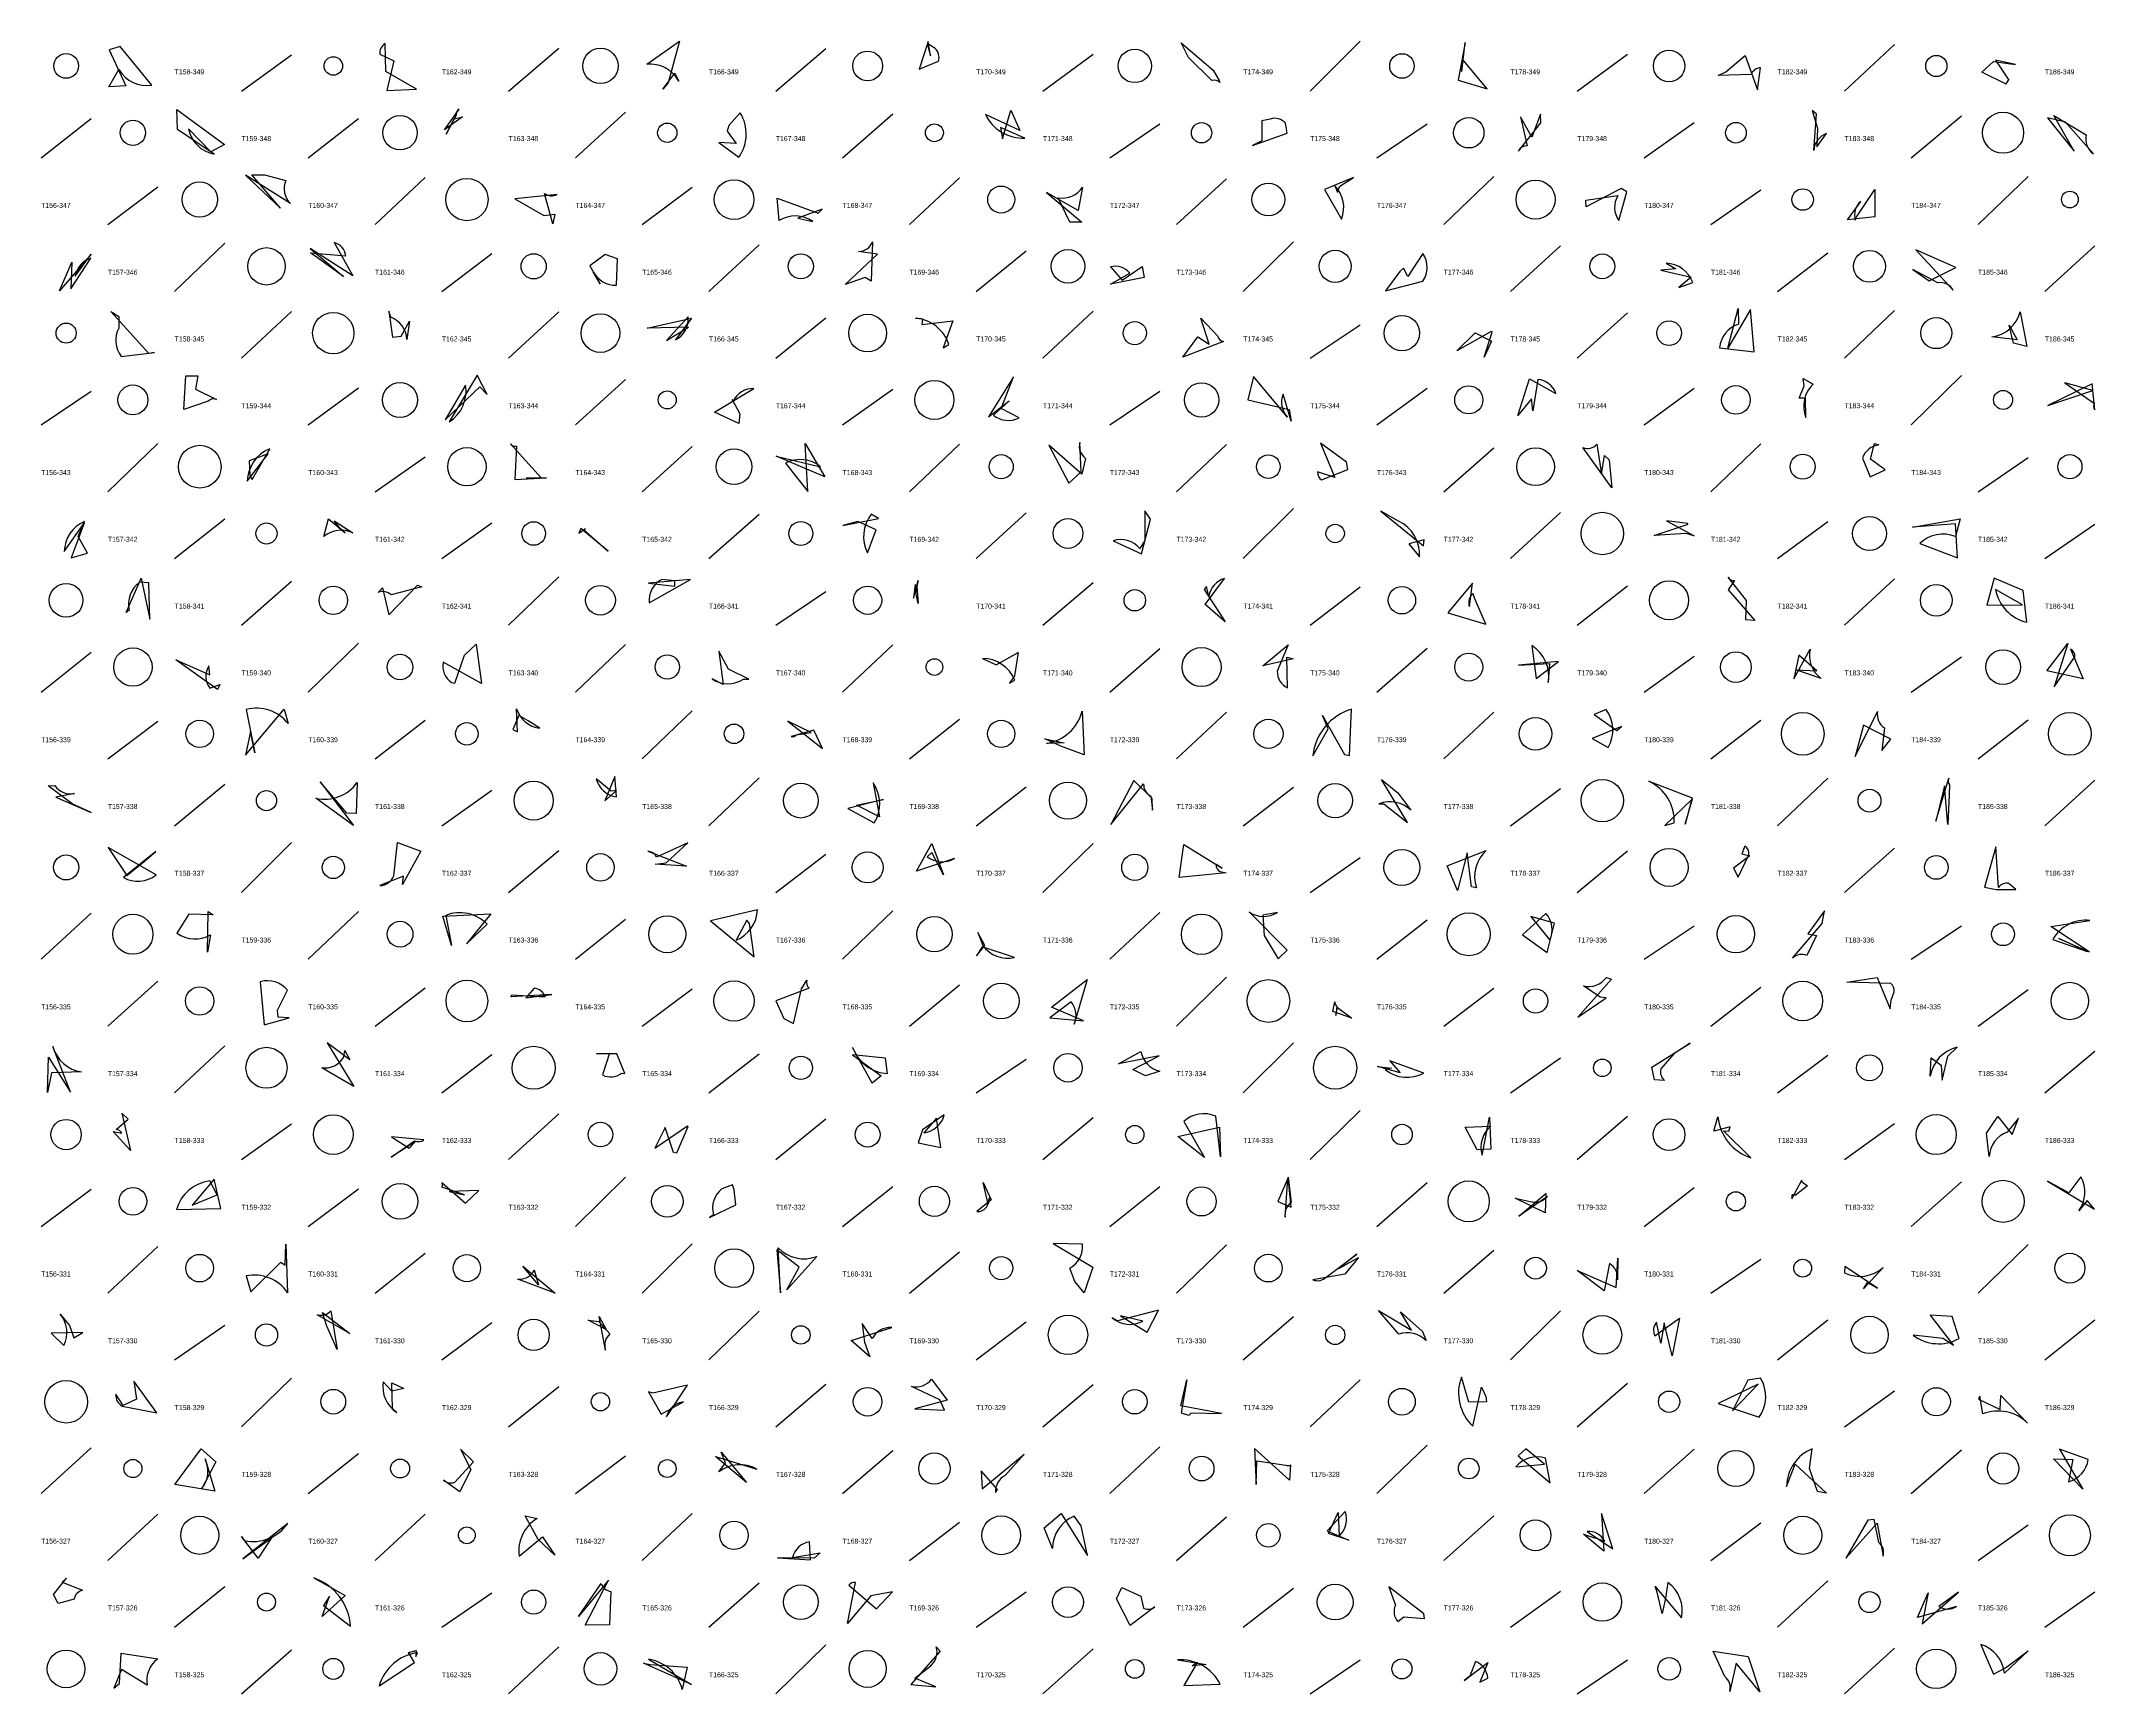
# Model space of a CAD drawing. Header units: millimetres. Extents: x -1 to 9990, y 0 to 15990.
# Drawn here: x 6240 to 7470, y 13000 to 13990 of the extents above; entities that cross this region are included whole.
import ezdxf

# ---------------------------------------------------------------- set-up
doc = ezdxf.new("R2010")
doc.units = ezdxf.units.MM
doc.layers.add('TEXT', color=3, linetype='Continuous')
doc.layers.add('WALL', color=1, linetype='Continuous')

msp = doc.modelspace()

# ---------------------------------------------------------------- linework, layer by layer
for points in [[(6290.8, 13963.1), (6280.6, 13962.5), (6286.6, 13972.8, 0.3), (6306.3, 13963.5), (6287.4, 13986.7), (6280.7, 13984.6)], [(6464.9, 13961.1), (6446.4, 13971.7), (6446.1, 13988.5, 0.3), (6442.9, 13982), (6451.2, 13978.1), (6447, 13960.3)], [(6612.3, 13961.2), (6619.6, 13970.6), (6621.9, 13965.8, 0.3), (6602.7, 13976.1), (6622.4, 13989.9), (6615.6, 13964.8)], [(6771.3, 13989.6), (6765.9, 13973.1), (6777.4, 13977.9, 0.3), (6775.3, 13985.6), (6770.6, 13988.4), (6772.7, 13981)], [(6942, 13972.5), (6945.5, 13966.3), (6945.9, 13965.1, 0.3), (6941.2, 13966.2), (6927.1, 13980.1), (6922.8, 13988.9)], [(7088.7, 13966.5), (7106.1, 13961.4), (7091.9, 13978.2, 0.3), (7090.8, 13971.6), (7092.3, 13983.8), (7092.9, 13989.1)], [(7260.6, 13981.3), (7267.9, 13960.8), (7269.8, 13973.9, 0.3), (7264.1, 13969.9), (7244.4, 13969.3), (7248.9, 13971.4)], [(7422.5, 13975.8), (7410.4, 13978.5), (7418.5, 13966.4, 0.3), (7416.9, 13964.1), (7402.2, 13971.3), (7409.2, 13977.7)], [(6349.8, 13928), (6341.6, 13923.6), (6328.2, 13937.4, 0.3), (6343.6, 13922.2), (6321.8, 13937), (6321.4, 13949)], [(6492.4, 13944.5), (6481.7, 13936.8), (6490.4, 13949.1, 0.3), (6488.5, 13945.6), (6482.6, 13934.2), (6487.4, 13943.4)], [(6820.8, 13948.6), (6826.1, 13936.4), (6805.5, 13946, 0.3), (6829.2, 13931.8), (6814.6, 13938.2), (6815.8, 13931.4)], [(7303.9, 13937.7), (7303.5, 13926.5), (7309.3, 13934.5, 0.3), (7301.6, 13924.4), (7303.2, 13946.1), (7300.7, 13948.4)], [(6656.2, 13928.5), (6645.9, 13929.2), (6657.9, 13920.3, 0.3), (6658.7, 13947), (6651.8, 13939.4), (6650.8, 13936)], [(6965.4, 13927.4), (6986.2, 13934.8), (6985.3, 13940.7, 0.3), (6976, 13943.2), (6971.1, 13942.2), (6971.1, 13930.1)], [(7132.7, 13932.3), (7125.9, 13944.5), (7129.9, 13927.2, 0.3), (7124.8, 13924), (7138.1, 13941), (7137.9, 13946.1)], [(7457.5, 13924), (7445.3, 13945.4), (7464.7, 13933.8, 0.3), (7469.1, 13922.4), (7452.3, 13941.3), (7441.5, 13943.9)], [(6366.2, 13909.7), (6373.8, 13909.7), (6386.5, 13906.4, 0.3), (6389.3, 13892.6), (6362.5, 13909.6), (6383.3, 13889.8)], [(6863.3, 13881.4), (6856, 13881.4), (6849.1, 13896, 0.3), (6863.7, 13902.5), (6861.1, 13888.5), (6842.1, 13899.3)], [(7026, 13908.3), (7008.7, 13901.1), (7018.8, 13883.3, 0.3), (7014.8, 13903.3), (7016.4, 13899.4), (7017.7, 13903)], [(7165.4, 13890.6), (7165.1, 13894.6), (7184.3, 13897.4, 0.3), (7184.9, 13882.4), (7189.6, 13899.7), (7186.3, 13901.6)], [(7338.2, 13884.7), (7321.8, 13882.8), (7329.8, 13893.9, 0.3), (7326.5, 13882.6), (7327.1, 13884.2), (7338.1, 13901)], [(6547.7, 13886.3), (6546.4, 13880.5), (6541.5, 13898.7, 0.3), (6549, 13898.1), (6523.7, 13895.5), (6541, 13885.4)], [(6707.8, 13889.3), (6693.2, 13883.9), (6702.1, 13881.9, 0.3), (6682, 13882.4), (6680.9, 13895.8), (6705.3, 13886.9)], [(6258.4, 13857.4), (6257.8, 13841.5), (6269.8, 13859.8, 0.3), (6260.5, 13849.1), (6269.9, 13862.2), (6251.1, 13840.3)], [(6421.2, 13848.9), (6401.4, 13863.1), (6422.5, 13861.3, 0.3), (6415.6, 13869.2), (6426.7, 13849.4), (6401.1, 13865.6)], [(6721.6, 13844.1), (6741, 13862.3), (6729.6, 13863.9, 0.3), (6738, 13869.6), (6737.2, 13846.2), (6733.6, 13848.4)], [(7053.7, 13852), (7045.2, 13840.4), (7067.6, 13846.1, 0.3), (7067.6, 13862.6), (7058.5, 13848.9), (7056, 13853.9)], [(7386.7, 13854.3), (7362.7, 13864.8), (7385.2, 13840.7, 0.3), (7375.9, 13845.2), (7361, 13853.2), (7370.8, 13846.4)], [(6568.7, 13855.3), (6574.8, 13844.5), (6570.7, 13851.7, 0.3), (6584.6, 13843.8), (6585.2, 13859.4), (6577.8, 13862)], [(6900.6, 13848.4), (6880.4, 13844.3), (6892, 13850.9, 0.3), (6880.4, 13854.6), (6887.4, 13846.7), (6899.5, 13854.8)], [(7228.1, 13848.6), (7220.8, 13842.3), (7229.2, 13845.4, 0.3), (7213.2, 13856.8), (7219, 13853.6), (7210, 13852.8)], [(6281.8, 13827.9), (6286.6, 13825), (6286.6, 13818, 0.3), (6288, 13801), (6307.9, 13803.4), (6304.5, 13802.7)], [(6455.7, 13813.2), (6460.6, 13822.1), (6459, 13811.2, 0.3), (6449.4, 13824.6), (6448.3, 13828.2), (6450.5, 13812.6)], [(7250.1, 13806), (7256.4, 13829.8), (7256.5, 13820.4, 0.3), (7245.2, 13806.1), (7266, 13803.8), (7263.8, 13829.1)], [(7418.7, 13819.7), (7423.4, 13810.9), (7408.2, 13812.7, 0.3), (7425.3, 13827.7), (7429.3, 13806.9), (7421.2, 13808.9)], [(6602.9, 13817.9), (6629.6, 13823.9), (6620, 13810.9, 0.3), (6627.6, 13824.8), (6614.5, 13810.5), (6627.8, 13818.5)], [(6786.1, 13822.4), (6780.3, 13806.1), (6783.7, 13808.2, 0.3), (6763.6, 13824), (6767.8, 13823.6), (6767.5, 13820.2)], [(6939.6, 13808.4), (6934.5, 13824), (6944.7, 13813.1, 0.3), (6948.1, 13810), (6923.8, 13800.6), (6932.7, 13812.8)], [(7108.7, 13810.1), (7104.3, 13800.5), (7109, 13815.6, 0.3), (7108.5, 13815.9), (7087.9, 13804.4), (7098.9, 13815.2)], [(6333.8, 13789.5), (6332.4, 13781.4), (6345.1, 13775.3, 0.3), (6340.1, 13774.3), (6325.5, 13769.2), (6326.6, 13789.4)], [(6507.1, 13778.2), (6501.1, 13789.8), (6484.4, 13761.8, 0.3), (6494.2, 13783.8), (6482, 13763.1), (6502.8, 13782.8)], [(6807.4, 13764.8), (6819.7, 13774.5), (6810.3, 13765.9, 0.3), (6825.7, 13764.3), (6814.9, 13769.8), (6822.4, 13788.9)], [(6987.5, 13769.3), (6988.6, 13762.2), (6983.8, 13778.5, 0.3), (6986.5, 13764.7), (6966, 13789), (6962.6, 13775)], [(6657.8, 13760.8), (6643.2, 13767.7), (6666.8, 13781.8, 0.3), (6654.5, 13774.3), (6653.8, 13775.3), (6658.4, 13766.7)], [(7124.4, 13765.7), (7131.4, 13787.7), (7147.2, 13778.9, 0.3), (7136.4, 13787.2), (7133.4, 13768.4), (7132.5, 13775.7)], [(7295.9, 13783.4), (7295.2, 13787.9), (7301.2, 13784.5, 0.3), (7296.8, 13764.5), (7296.7, 13776.1), (7292.9, 13776)], [(7468.8, 13780.7), (7451.9, 13785.3), (7469.7, 13772.9, 0.3), (7469.9, 13769.1), (7468.4, 13784.7), (7441.7, 13771.7)], [(6365.1, 13730), (6366.4, 13727.4), (6376.9, 13745.7, 0.3), (6363.5, 13726.3), (6376, 13742.8), (6364.7, 13738.5)], [(6530.6, 13728.2), (6539.5, 13728.3), (6521.1, 13748.7, 0.3), (6524.7, 13747.3), (6523.7, 13727.4), (6542.6, 13728.3)], [(6709.4, 13728.9), (6680.2, 13741.4), (6706.8, 13735, 0.3), (6685.9, 13737.1), (6699.1, 13720.2), (6697.5, 13748.8)], [(6855.5, 13725.2), (6862.9, 13731.9), (6862, 13749.5, 0.3), (6865.5, 13740), (6863.3, 13730.6), (6843.5, 13747.8)], [(7006.3, 13749), (7014.8, 13728.6), (7004.5, 13732, 0.3), (7006.9, 13727.1), (7022.6, 13733.3), (7021.7, 13737.7)], [(7179.1, 13739.2), (7180.7, 13722.3), (7163.4, 13746.4, 0.3), (7171.8, 13748.4), (7174.5, 13730.6), (7176.3, 13741.7)], [(7335.6, 13739.5), (7338, 13748.9), (7340.6, 13748, 0.3), (7330.8, 13740.1), (7335.4, 13728.9), (7344.3, 13733.2)], [(6419.1, 13697.9), (6415.6, 13702.5), (6426.7, 13695.3, 0.3), (6409.4, 13693.1), (6412.2, 13703.7), (6422.2, 13695.3)], [(6720.1, 13699.8), (6741.5, 13703.9), (6737.2, 13706.5, 0.3), (6735, 13683.4), (6740.2, 13697.1), (6729.2, 13702.1)], [(6901, 13708.5), (6901, 13690.8), (6898, 13686.1, 0.3), (6882.1, 13690.6), (6899.1, 13682.8), (6904.5, 13703.5)], [(7068.3, 13691.2), (7059.2, 13688.8), (7065.6, 13681.1, 0.3), (7053, 13702.4), (7042.3, 13708.3), (7068, 13687.7)], [(7225, 13695), (7206, 13693.8), (7225.8, 13700.3, 0.3), (7226.2, 13701), (7213.4, 13702.5), (7230, 13693.6)], [(7360.8, 13698.7), (7389.3, 13703.7), (7386.5, 13693.1, 0.3), (7365.1, 13689), (7387.8, 13680.5), (7386.6, 13700.7)], [(6267.8, 13683.2), (6262.3, 13693.2), (6266, 13702.1, 0.3), (6253.9, 13684.2), (6265.8, 13701.1), (6258, 13680.5)], [(6562.1, 13695.2), (6562, 13695.2), (6565.9, 13697.7, 0.3), (6565, 13697.2), (6579.6, 13684.4), (6563.3, 13698)], [(6305.1, 13643.7), (6304.5, 13665.4), (6298.9, 13665.8, 0.3), (6292.8, 13649), (6290.9, 13647.6), (6299.9, 13668.3)], [(6619.6, 13663.4), (6619.6, 13666.7), (6611.8, 13667.5, 0.3), (6604.1, 13653.4), (6628.9, 13667.5), (6603.7, 13665.2)], [(6764.4, 13663.2), (6765.2, 13653.1), (6763.9, 13659.5, 0.3), (6763.5, 13664.5), (6762.4, 13656.3), (6765.3, 13666.9)], [(6949.2, 13642), (6937.1, 13652.5), (6948.8, 13668, 0.3), (6939.4, 13657.4), (6938, 13663.3), (6936.5, 13661.5)], [(7261, 13643.3), (7261.4, 13654.9), (7250.3, 13668.8, 0.3), (7254.2, 13666.8), (7250.3, 13661.2), (7266.3, 13642.8)], [(7405.2, 13652), (7426.6, 13652.3), (7410.5, 13661.5, 0.3), (7429.2, 13641.8), (7427, 13660.9), (7409.6, 13668.3)], [(6465.4, 13664.1), (6468, 13663), (6449.6, 13658.2, 0.3), (6441.9, 13659.7), (6444.5, 13662.5), (6448.3, 13646.3)], [(7105.3, 13640.6), (7099.3, 13654.4), (7097.4, 13659, 0.3), (7095.4, 13651.3), (7097.2, 13665.2), (7082.5, 13647.4)], [(6500.5, 13628.7), (6503.8, 13605.1), (6480.8, 13617.9, 0.3), (6485.8, 13605.8), (6487.7, 13605.3), (6493.5, 13622.1)], [(7453.7, 13629.1), (7445.5, 13603.2), (7458, 13621.1, 0.3), (7455.4, 13625.8), (7463, 13607.9), (7441.2, 13612.7)], [(6320.8, 13619.3), (6341.1, 13610.3), (6340.4, 13615.7, 0.3), (6341, 13602.4), (6347.1, 13604.6), (6345.6, 13601.6)], [(6645.8, 13624.5), (6648.5, 13604.6), (6641.8, 13607.9, 0.3), (6660.7, 13607.8), (6663.9, 13607.7), (6651.7, 13613.7)], [(6823, 13609.7), (6820, 13605.4), (6823.2, 13607.2, 0.3), (6803.8, 13620.2), (6811.9, 13616.4), (6825.1, 13623.8)], [(6971.7, 13615.8), (6986.8, 13628.4), (6980.3, 13612.5, 0.3), (6986.5, 13602.6), (6986.1, 13620.9), (6989.8, 13620)], [(7124.8, 13616.1), (7143.4, 13617.1), (7142.6, 13605.8, 0.3), (7132.8, 13627.9), (7135.3, 13608.2), (7148.8, 13618.3)], [(7292.6, 13622.1), (7289.6, 13607.9), (7299.5, 13625.7, 0.3), (7306.1, 13608.1), (7290.9, 13613.4), (7303.5, 13612.8)], [(6362.5, 13562.3), (6385.5, 13589.7), (6387.9, 13581.1, 0.3), (6362.9, 13589.6), (6368.1, 13563.6), (6365.4, 13576.5)], [(6522.5, 13577.7), (6525.4, 13576.2), (6524.8, 13590, 0.3), (6538.6, 13578.4), (6531.7, 13582.8), (6526.2, 13585.9)], [(6707.9, 13566.3), (6702.7, 13577.3), (6689.2, 13573.4, 0.3), (6692.4, 13574.4), (6701.2, 13575.9), (6687.2, 13582.6)], [(6841.1, 13572.1), (6852.7, 13569.7), (6842.2, 13569.3, 0.3), (6863.5, 13588.6), (6864.7, 13562.5), (6850.8, 13567.7)], [(7020.6, 13562.7), (7023.5, 13562.1), (7024.8, 13589.8, 0.3), (7001.6, 13561.9), (7010.9, 13578.1), (7007.4, 13586)], [(7186.4, 13579.5), (7169, 13572.2), (7178.5, 13566.9, 0.3), (7177.3, 13589.6), (7170.1, 13586.5), (7183.7, 13577.1)], [(7331.5, 13580.1), (7326.5, 13561.5), (7339.8, 13588.3, 0.3), (7343.9, 13578.6), (7342.4, 13565.1), (7347.8, 13571.8)], [(6258.7, 13533), (6244.3, 13543.8), (6248.2, 13544.1, 0.3), (6260, 13539.2), (6248.9, 13537.1), (6270, 13527.8)], [(6407.1, 13546.3), (6427.1, 13520.2), (6404.6, 13536.4, 0.3), (6429.3, 13545.8), (6428.6, 13527.3), (6423.2, 13527.4)], [(6584.6, 13541.1), (6581.4, 13540.7), (6572.4, 13548, 0.3), (6584.6, 13537.3), (6583.6, 13549.4), (6577.6, 13534.9)], [(6744.6, 13535.6), (6723.2, 13530.2), (6739, 13521.7, 0.3), (6738.3, 13545.6), (6742.2, 13525.3), (6728.3, 13532.2)], [(6894.5, 13547.1), (6880.6, 13520.8), (6900.3, 13545.1, 0.3), (6904.6, 13537.7), (6905.7, 13529.2), (6905.4, 13536.3)], [(7042.7, 13547.7), (7052.6, 13539.7), (7060.4, 13529.2, 0.3), (7041.2, 13533), (7044.1, 13533), (7058.4, 13522)], [(7229, 13536.1), (7212.4, 13520.2), (7218.1, 13521.7, 0.3), (7202.9, 13546.6), (7228.8, 13536.7), (7224.6, 13521)], [(7379.9, 13543.9), (7374.8, 13522.7), (7382.5, 13548.5, 0.3), (7382.9, 13544.5), (7382.7, 13538.6), (7381.9, 13520.7)], [(6300.7, 13497.7), (6308.7, 13504.6), (6289.3, 13488.9, 0.3), (6308.9, 13490.5), (6280.2, 13507), (6291.4, 13490.1)], [(6456.4, 13484.8), (6457, 13489.8), (6442.9, 13484.1, 0.3), (6451.2, 13490), (6453.4, 13510), (6467.4, 13504.7)], [(6614.4, 13497.7), (6627.3, 13509.7), (6608.6, 13501.1, 0.3), (6603.4, 13504.7), (6626.6, 13495.8), (6607.7, 13496.9)], [(6780.4, 13490.6), (6773.4, 13504), (6770.7, 13501.4, 0.3), (6787.1, 13500.4), (6764.2, 13492.7), (6773.4, 13509.4)], [(6924.3, 13508.8), (6947.3, 13494.6), (6943.7, 13496.7, 0.3), (6946.1, 13492.5), (6949.7, 13491.7), (6921.5, 13488.9)], [(7253.5, 13494.6), (7256.3, 13489.1), (7262.8, 13502.6, 0.3), (7260.4, 13507.8), (7258.5, 13503.1), (7263.3, 13501.9)], [(7410.8, 13481.8), (7422.6, 13481.8), (7418.5, 13485.4, 0.3), (7412.2, 13483), (7410.6, 13507.4), (7403.9, 13483.1)], [(7088.2, 13481.2), (7082.1, 13496), (7105.5, 13505.2, 0.3), (7099.6, 13482.8), (7096.6, 13483.3), (7094, 13503.8)], [(6343, 13466.6), (6328.5, 13467), (6321.4, 13455.7, 0.3), (6341.4, 13454.6), (6339.7, 13444.3), (6340, 13468.6)], [(6664.2, 13461.5), (6662.7, 13463.5), (6656.2, 13451.4, 0.3), (6669, 13469.7), (6641, 13463.1), (6667, 13441.5)], [(7298, 13455.2), (7303.2, 13454.2), (7297.5, 13442.3, 0.3), (7288.9, 13440.7), (7306.7, 13461.5), (7308.1, 13469)], [(6509.4, 13467.3), (6494.8, 13449.3), (6507.2, 13461, 0.3), (6482.3, 13466.3), (6485.7, 13448.2), (6480.7, 13465.9)], [(6980.8, 13440.3), (6986.3, 13445.5), (6963.4, 13468.4, 0.3), (6980.5, 13468.1), (6971.6, 13466.5), (6972.4, 13454.3)], [(7146.3, 13461.7), (7132.2, 13465.7), (7143.6, 13451.4, 0.3), (7141.2, 13467.5), (7127.2, 13454.7), (7142, 13444)], [(7466.6, 13444.5), (7443.6, 13459.6), (7467, 13463.3, 0.3), (7444.7, 13451.8), (7465.3, 13444.6), (7448.4, 13452.4)], [(6805.1, 13448.3), (6801, 13456), (6803.9, 13448.3, 0.3), (6823, 13441), (6803.5, 13447.5), (6800.3, 13442)], [(6382, 13405.4), (6381.6, 13409.5), (6387.6, 13421.5, 0.3), (6371.3, 13426.5), (6373.6, 13400.8), (6388.6, 13405)], [(6521.3, 13417.4), (6521.9, 13418.6), (6541.9, 13417.4, 0.3), (6535.3, 13422.6), (6530.4, 13416.9), (6545.9, 13418.9)], [(6690.6, 13401.6), (6695.4, 13422.3), (6698.6, 13427.4, 0.3), (6699.9, 13422.7), (6680.1, 13415.1), (6684.9, 13404.6)], [(6845.2, 13411.3), (6866.4, 13427.9), (6858.6, 13401.2, 0.3), (6856.8, 13414.6), (6844.2, 13405), (6864.3, 13403.1)], [(7177.3, 13416.8), (7173.8, 13417.3), (7163.7, 13424, 0.3), (7177.4, 13429.1), (7180.5, 13428), (7160.3, 13405.4)], [(7347.4, 13410.4), (7347.9, 13415.5), (7349.7, 13420.5, 0.3), (7347.7, 13425.4), (7321.5, 13426.2), (7339.6, 13429.1)], [(7025, 13404.7), (7013.6, 13408.7), (7014.9, 13414.6, 0.3), (7015.9, 13412), (7015.4, 13406.3), (7016.4, 13411.1)], [(6244.5, 13381.4), (6257.7, 13360.3), (6247.1, 13387.7, 0.3), (6264.3, 13372.5), (6246.2, 13372), (6243.9, 13360.1)], [(6411.3, 13389.9), (6427.3, 13363.7), (6408.1, 13375, 0.3), (6421.3, 13381.3), (6421.9, 13385.4), (6425, 13379.8)], [(6572.6, 13383.3), (6580.5, 13383.7), (6576.2, 13370.7, 0.3), (6587.6, 13371.8), (6589.5, 13371.5), (6584.9, 13383.3)], [(6743.1, 13370.1), (6737.7, 13365.7), (6726, 13387.1, 0.3), (6746.9, 13371.6), (6745.7, 13380.7), (6725.9, 13382.8)], [(6909.5, 13382.2), (6885.3, 13377.3), (6898.7, 13384.8, 0.3), (6909.9, 13372.9), (6901.5, 13370.1), (6893.9, 13374)], [(7227.6, 13389.8), (7217.9, 13383.4), (7210.1, 13374.4, 0.3), (7212.3, 13367.3), (7206.2, 13367.7), (7204.6, 13375.3)], [(7378.6, 13367.6), (7381.9, 13382), (7387.5, 13387.4, 0.3), (7371.3, 13369.9), (7371.9, 13381), (7377.9, 13376.6)], [(7040.3, 13375.8), (7048.7, 13374.8), (7044.9, 13373.9, 0.3), (7068.2, 13371.8), (7047.7, 13379.2), (7053.9, 13372)], [(6293.6, 13325.5), (6283.1, 13336.8), (6288.4, 13335.8, 0.3), (6284.9, 13338), (6292.1, 13344.3), (6288.3, 13347.8)], [(6778.9, 13327.2), (6776.3, 13344.9), (6768.6, 13336, 0.3), (6780.9, 13346.8), (6767.8, 13337.9), (6765.3, 13330)], [(6945.7, 13339.4), (6946.4, 13321.6), (6943.5, 13346, 0.3), (6924.3, 13342.8), (6936.8, 13321.3), (6920.7, 13333.9)], [(7100.1, 13325.9), (7092.8, 13339.5), (7108.2, 13340.1, 0.3), (7103, 13322.6), (7107.4, 13345.5), (7108.2, 13326.3)], [(7251.5, 13339.7), (7241.7, 13337.1), (7244.2, 13345.6, 0.3), (7264, 13321.1), (7247.5, 13337.2), (7250.7, 13337.1)], [(7420.4, 13335), (7424.2, 13344.8), (7417.4, 13336.5, 0.3), (7406.7, 13321.9), (7405.1, 13335.8), (7411.8, 13345.9)], [(6464, 13330.6), (6449.7, 13321.5), (6463.7, 13331.3, 0.3), (6469.3, 13331.9), (6449.8, 13333.7), (6460.4, 13326.8)], [(6613.7, 13339.3), (6607.5, 13326.9), (6627.1, 13340.2, 0.3), (6627.4, 13339.6), (6620.5, 13323.9), (6618.7, 13324.2)], [(6988.6, 13291.6), (6986.8, 13309.5), (6988.6, 13294.3, 0.3), (6985.1, 13285.6), (6986.6, 13308.7), (6980.6, 13294.9)], [(7469.7, 13290.3), (7465.4, 13295.5), (7460.3, 13289.3, 0.3), (7461.6, 13309.7), (7454.3, 13300.1), (7441.5, 13307.1)], [(6330.4, 13292.8), (6345.5, 13298.9), (6341, 13307.2, 0.3), (6321.1, 13290.1), (6347.6, 13290.7), (6343.6, 13308.3)], [(6484.3, 13301), (6493.5, 13298.9), (6480, 13303.6, 0.3), (6480.1, 13306.3), (6494.2, 13293.9), (6502.2, 13301.5)], [(6655.1, 13302), (6654.1, 13304.9), (6647.7, 13302.5, 0.3), (6642.7, 13287), (6640.3, 13285.3), (6656.1, 13293)], [(6804.1, 13306.3), (6809, 13295.9), (6800.4, 13288.9, 0.3), (6806.6, 13292.3), (6807.9, 13297.1), (6807.1, 13293.3)], [(7140.7, 13288.2), (7122.8, 13297), (7131.7, 13295, 0.3), (7142.2, 13297.9), (7124.9, 13286.2), (7141.1, 13299.7)], [(7294.1, 13307), (7297.8, 13304.4), (7290.4, 13298.6, 0.3), (7288.4, 13298.7), (7288.5, 13296.6), (7294.4, 13307.6)], [(6386.2, 13256.8), (6386.5, 13269.3), (6387.6, 13240.3, 0.3), (6362.8, 13250.4), (6365.6, 13240.9), (6383.5, 13258.6)], [(6680.7, 13266), (6682.9, 13240.2), (6681.5, 13267.1, 0.3), (6704.5, 13262), (6686.7, 13242.1), (6694.1, 13255.5)], [(6864.6, 13240.2), (6859.1, 13247.1), (6856.1, 13255, 0.3), (6863.7, 13269.4), (6846.1, 13269.8), (6869.9, 13255.5)], [(7028.9, 13261.4), (7020.7, 13251.4), (7001.7, 13248, 0.3), (7009.7, 13249.7), (7028, 13263.3), (7017.1, 13254.8)], [(7183.3, 13243.5), (7184.3, 13260.9), (7184.1, 13248.1, 0.3), (7179.3, 13257.7), (7176, 13241.5), (7160, 13253.6)], [(6547.9, 13240), (6525.6, 13248.4), (6526.4, 13248.4, 0.3), (6535.3, 13253.9), (6537.9, 13245.1), (6528.6, 13256.1)], [(7339.8, 13243.1), (7320.3, 13256), (7320.1, 13252.2, 0.3), (7343.2, 13255.3), (7331.4, 13242.7), (7333.8, 13246.4)], [(6265, 13216.5), (6246, 13216), (6253.6, 13208.7, 0.3), (6251.5, 13227.5), (6257, 13220.6), (6259.6, 13213.3)], [(6408.6, 13228.5), (6424.9, 13215.8), (6405.4, 13227.1, 0.3), (6413.5, 13229.5), (6417.3, 13206.2), (6411.2, 13220.2)], [(6567.6, 13223.8), (6574.1, 13223.1), (6580.7, 13215.7, 0.3), (6578, 13205.8), (6574.3, 13226.1), (6578.5, 13218.3)], [(6909.2, 13229.8), (6884.7, 13223.4), (6881.4, 13225.2, 0.3), (6899.8, 13223.2), (6886.5, 13226.5), (6902.5, 13216.6)], [(7054.2, 13228.9), (7067.3, 13217.1), (7069.4, 13211.6, 0.3), (7053.2, 13215.4), (7041, 13229.6), (7060.8, 13217.9)], [(7212, 13222.2), (7210, 13210), (7207.4, 13222.6, 0.3), (7206.5, 13214.5), (7221.3, 13225.1), (7216.9, 13202.5)], [(7385.4, 13208.7), (7379.1, 13212.8), (7361.1, 13214.9, 0.3), (7388.6, 13212.9), (7384.6, 13226.1), (7371.3, 13226.8)], [(6736.4, 13201.9), (6725.2, 13211.7), (6749.4, 13219.4, 0.3), (6737.7, 13212.8), (6731.8, 13221.9), (6733.2, 13210.7)], [(6297.2, 13176.5), (6289.1, 13172.7), (6284.8, 13179.5, 0.3), (6288.6, 13172.4), (6309.3, 13168.3), (6295.6, 13187.4)], [(6457.2, 13183), (6450, 13181.3), (6444.9, 13187, 0.3), (6453.1, 13168.5), (6450.4, 13171), (6450, 13186.4)], [(6781.1, 13170), (6778.3, 13176.2), (6761.2, 13184.2, 0.3), (6773.3, 13188.6), (6782.7, 13175.9), (6763.2, 13170.8)], [(6926.1, 13188.1), (6922.7, 13168.4), (6927.1, 13166.9, 0.3), (6928.6, 13168.3), (6946.9, 13168), (6922.6, 13172.5)], [(7105.7, 13175), (7095, 13174.8), (7090.6, 13189.7, 0.3), (7097.4, 13160.4), (7102.7, 13183.8), (7105.2, 13178.2)], [(7268.3, 13185.5), (7244.4, 13173.9), (7268.9, 13165.7, 0.3), (7269.8, 13189.1), (7262.2, 13187.9), (7253, 13169.6)], [(6603.8, 13181), (6611.4, 13167.6), (6624.8, 13175, 0.3), (6614.5, 13166), (6627.2, 13184.9), (6606.3, 13180.1)], [(7413.2, 13170.3), (7413.6, 13178.7), (7429.7, 13162.1, 0.3), (7402.9, 13167.7), (7401, 13178.4), (7400.2, 13176.5)], [(6335.9, 13146.7), (6344.6, 13139.1), (6336.2, 13123, 0.3), (6338.2, 13140.7), (6344, 13121.5), (6320.2, 13125.4)], [(6497.4, 13134.4), (6490.8, 13121), (6481.1, 13128.1, 0.3), (6487.7, 13126.8), (6499, 13139.1), (6491.1, 13146.6)], [(6662.5, 13126.7), (6643.8, 13142.2), (6668.7, 13134.6, 0.3), (6645.9, 13133), (6649.8, 13138.4), (6647.2, 13144.7)], [(6803.6, 13122.9), (6828.7, 13143.5), (6817.4, 13130.8, 0.3), (6811.6, 13120.7), (6812.8, 13122.5), (6803, 13133.7)], [(6967.7, 13125.5), (6968, 13139.6), (6985.4, 13137, 0.3), (6988.3, 13137.3), (6987.7, 13128), (6966.7, 13147)], [(7124.6, 13142.5), (7143.8, 13126.4), (7141, 13141.2, 0.3), (7123.2, 13136.1), (7140.4, 13137.6), (7129.1, 13146.8)], [(7303.9, 13121.3), (7299.1, 13135), (7300.7, 13146.8, 0.3), (7285.3, 13124.3), (7290.4, 13137.6), (7309.2, 13120.2)], [(7445.2, 13140.8), (7456.8, 13140.4), (7454.2, 13127.1, 0.3), (7466, 13140.3), (7448.8, 13146.6), (7462.7, 13122.7)], [(6370.1, 13081.3), (6360, 13094.3), (6361.8, 13091.8, 0.3), (6387.8, 13102.1), (6360.8, 13081), (6377.9, 13093.4)], [(6537.6, 13092.4), (6529.9, 13106.7), (6537, 13105, 0.3), (6526.3, 13082.6), (6540.3, 13094.1), (6547.6, 13083.2)], [(6866.6, 13083), (6862.8, 13100.7), (6858.7, 13106.4, 0.3), (6845.7, 13087.1), (6840.7, 13099.4), (6850.9, 13108)], [(7011.1, 13096), (7016.8, 13108.6), (7017.4, 13094.5, 0.3), (7021, 13109.2), (7010.2, 13097.6), (7023.2, 13092.1)], [(7175.8, 13085.4), (7163.7, 13095.6), (7176.4, 13091.5, 0.3), (7166, 13097.3), (7181.3, 13086.8), (7174.5, 13108.1)], [(7320.9, 13081.3), (7339.5, 13102.2), (7343.2, 13082.6, 0.3), (7340.6, 13090.6), (7337.8, 13104.4), (7334, 13104)], [(6681.1, 13081.6), (6700.7, 13080.3), (6700.1, 13091.1, 0.3), (6690.1, 13081.7), (6706.6, 13084.6), (6703, 13081.4)], [(6255.2, 13069.4), (6252.7, 13066.9), (6264.8, 13062.1, 0.3), (6259.8, 13056.8), (6250.3, 13054.2), (6247.4, 13059.5)], [(6412.8, 13058.5), (6409.2, 13053), (6425.3, 13040.5, 0.3), (6403.3, 13069.5), (6422.2, 13059), (6408.3, 13046.3)], [(6579.8, 13068.2), (6561.9, 13046.4), (6575.5, 13066.1, 0.3), (6581.3, 13061.4), (6580.4, 13041.4), (6565.9, 13041.1)], [(6737, 13058.8), (6722.9, 13042.2), (6727.8, 13066.7, 0.3), (6723.8, 13065.2), (6740.3, 13050.9), (6749.9, 13061.1)], [(6887.2, 13063.7), (6898.6, 13058.5), (6900.3, 13051.4, 0.3), (6907.1, 13052.1), (6892.3, 13041), (6884, 13056.9)], [(7068.1, 13047.9), (7047.1, 13064.2), (7051.1, 13053.1, 0.3), (7052.5, 13043.4), (7056.1, 13046.1), (7068.5, 13045.1)], [(7207.9, 13061), (7206.6, 13064.4), (7222.4, 13045.6, 0.3), (7214.2, 13066.7), (7212.8, 13057.4), (7210.9, 13048.1)], [(7366.5, 13041.9), (7388.2, 13060.9), (7376.6, 13052.4, 0.3), (7387.1, 13052.4), (7363.8, 13045.7), (7370.1, 13060.6)], [(6464.6, 13026), (6464.5, 13022.4), (6465.5, 13024.7, 0.3), (6442.5, 13004.9), (6463.6, 13018.9), (6460.1, 13024.9)], [(6775.9, 13004.2), (6763.2, 13009.4), (6772.8, 13016.9, 0.3), (6776.1, 13028.2), (6778.4, 13025.7), (6760.8, 13005.6)], [(7416.5, 13015.6), (7430, 13025.8), (7415.8, 13012.4, 0.3), (7401.6, 13029.6), (7404, 13023.8), (7409.2, 13011.8)], [(6287, 13006.2), (6288, 13024.5), (6310, 13021, 0.3), (6303.6, 13005.3), (6288.1, 13014.6), (6283.6, 13003.4)], [(6604.8, 13017.7), (6626.9, 13016), (6624, 13002.7, 0.3), (6603.7, 13020.8), (6629.5, 13005.7), (6600.7, 13018.5)], [(6932.6, 13019.1), (6924.4, 13005), (6946.1, 13005.9, 0.3), (6920.5, 13020.4), (6937.7, 13017.6), (6929.4, 13016.9)], [(7106.5, 13018.8), (7101.7, 13007), (7106.4, 13009.5, 0.3), (7099, 13019.4), (7095.7, 13010.7), (7092.2, 13008)], [(7269.4, 13001.2), (7255.2, 13018.4), (7251.4, 13001.5, 0.3), (7248.3, 13010.4), (7241.3, 13025.7), (7262.4, 13022.4)]]:
    msp.add_lwpolyline(points, format="xyb", close=True)
for centre, radius in [((6575, 13975), 10.6), ((6255, 13975), 7.38), ((6415, 13975), 5.55), ((6735, 13975), 8.93), ((6895, 13975), 10), ((7055, 13975), 7.36), ((7215, 13975), 9.44), ((7375, 13975), 6.36), ((6295, 13935), 7.55), ((6455, 13935), 10.3), ((6615, 13935), 5.78), ((6775, 13935), 5.35), ((6935, 13935), 6.1), ((7095, 13935), 9.12), ((7255, 13935), 6.17), ((7415, 13935), 12.3), ((6335, 13895), 10.6), ((6495, 13895), 12.7), ((6655, 13895), 11.9), ((6815, 13895), 8.09), ((6975, 13895), 9.82), ((7135, 13895), 11.7), ((7295, 13895), 6.42), ((7455, 13895), 5), ((6375, 13855), 11.2), ((6535, 13855), 7.56), ((6695, 13855), 7.52), ((6855, 13855), 10.1), ((7015, 13855), 9.62), ((7175, 13855), 7.42), ((7335, 13855), 9.54), ((6415, 13815), 12.4), ((6575, 13815), 11.6), ((6735, 13815), 11.3), ((7055, 13815), 10.6), ((6255, 13815), 6.01), ((6895, 13815), 6.92), ((7215, 13815), 7.38), ((7375, 13815), 9.31), ((6295, 13775), 8.95), ((6455, 13775), 10.5), ((6615, 13775), 5.42), ((6775, 13775), 11.7), ((6935, 13775), 10.3), ((7095, 13775), 8.41), ((7255, 13775), 8.6), ((7415, 13775), 5.71), ((6335, 13735), 12.8), ((6495, 13735), 11.5), ((6655, 13735), 10.7), ((6815, 13735), 7.21), ((6975, 13735), 7.09), ((7135, 13735), 11.3), ((7295, 13735), 7.51), ((7455, 13735), 7.24), ((6695, 13695), 7.21), ((6855, 13695), 8.9), ((7175, 13695), 12.7), ((7335, 13695), 10.2), ((6375, 13695), 6.3), ((6535, 13695), 7.07), ((7015, 13695), 5.5), ((7215, 13655), 11.7), ((6255, 13655), 10.1), ((6415, 13655), 8.51), ((6575, 13655), 8.92), ((6735, 13655), 8.45), ((6895, 13655), 6.42), ((7055, 13655), 8.2), ((7375, 13655), 9.51), ((6295, 13615), 11.5), ((6455, 13615), 7.64), ((6615, 13615), 7.28), ((6775, 13615), 5.01), ((6935, 13615), 11.7), ((7095, 13615), 8.39), ((7255, 13615), 9.16), ((7415, 13615), 10.4), ((6335, 13575), 8.23), ((6495, 13575), 6.75), ((6655, 13575), 5.85), ((6815, 13575), 8.12), ((6975, 13575), 8.76), ((7135, 13575), 9.82), ((7295, 13575), 12.8), ((7455, 13575), 12.8), ((6535, 13535), 11.7), ((6695, 13535), 10.4), ((6855, 13535), 11.1), ((7015, 13535), 10.3), ((7175, 13535), 12.7), ((6375, 13535), 6.02), ((7335, 13535), 6.84), ((7055, 13495), 10.8), ((7215, 13495), 11.4), ((6255, 13495), 7.52), ((6415, 13495), 6.67), ((6575, 13495), 8.24), ((6735, 13495), 9.26), ((6895, 13495), 7.86), ((7375, 13495), 7.1), ((6295, 13455), 12), ((6455, 13455), 7.73), ((6615, 13455), 11.1), ((6775, 13455), 10.6), ((6935, 13455), 12.1), ((7095, 13455), 12.9), ((7255, 13455), 11.2), ((7415, 13455), 6.85), ((6335, 13415), 8.49), ((6495, 13415), 12.5), ((6655, 13415), 12.1), ((6815, 13415), 10.7), ((6975, 13415), 12.8), ((7135, 13415), 7.29), ((7295, 13415), 11.9), ((7455, 13415), 11.2), ((6375, 13375), 12.3), ((6535, 13375), 12.9), ((6855, 13375), 8.54), ((7015, 13375), 12.9), ((7335, 13375), 7.73), ((6695, 13375), 6.97), ((7175, 13375), 5.26), ((6415, 13335), 11.9), ((7375, 13335), 12), ((6255, 13335), 9.09), ((6575, 13335), 7.37), ((6735, 13335), 7.45), ((6895, 13335), 5.47), ((7055, 13335), 6.15), ((7215, 13335), 9.49), ((6295, 13295), 8.27), ((6455, 13295), 10.7), ((6615, 13295), 9.46), ((6775, 13295), 9.03), ((6935, 13295), 8.75), ((7095, 13295), 12.3), ((7255, 13295), 5.74), ((7415, 13295), 12.6), ((6335, 13255), 8.27), ((6495, 13255), 8.11), ((6655, 13255), 11.6), ((6815, 13255), 6.92), ((6975, 13255), 8.29), ((7135, 13255), 6.56), ((7295, 13255), 5.36), ((7455, 13255), 8.98), ((6535, 13215), 9.35), ((6855, 13215), 11.8), ((7175, 13215), 11.6), ((7335, 13215), 11.2), ((6375, 13215), 6.68), ((6695, 13215), 5.53), ((7015, 13215), 5.76), ((6255, 13175), 12.8), ((6415, 13175), 7.41), ((6575, 13175), 5.48), ((6735, 13175), 8.58), ((6895, 13175), 7.34), ((7055, 13175), 7.99), ((7215, 13175), 6.38), ((7375, 13175), 8.42), ((6295, 13135), 5.41), ((6455, 13135), 5.66), ((6615, 13135), 5.31), ((6775, 13135), 9.39), ((6935, 13135), 7.43), ((7095, 13135), 6.19), ((7255, 13135), 10.8), ((7415, 13135), 9.35), ((6335, 13095), 11.4), ((6495, 13095), 5.03), ((6655, 13095), 8.53), ((6815, 13095), 11.6), ((6975, 13095), 7.02), ((7135, 13095), 9.24), ((7295, 13095), 11.4), ((7455, 13095), 12.3), ((6695, 13055), 10.4), ((6855, 13055), 9.19), ((7015, 13055), 10.7), ((7175, 13055), 11.5), ((6375, 13055), 5.38), ((6535, 13055), 7.23), ((7335, 13055), 6.31), ((6255, 13015), 11.3), ((6735, 13015), 11.1), ((7375, 13015), 11.8), ((6415, 13015), 6.28), ((6575, 13015), 9.72), ((6895, 13015), 5.58), ((7055, 13015), 6), ((7215, 13015), 6.76)]:
    msp.add_circle(centre, radius)
at = {"layer": 'WALL'}
for p, q in [((6520, 13960), (6550, 13985.7)), ((6680, 13960), (6710, 13985.5)), ((7000, 13960), (7030, 13989.8)), ((7320, 13960), (7350, 13987.8)), ((6360, 13960), (6390, 13981.6)), ((6840, 13960), (6870, 13982)), ((7160, 13960), (7190, 13982)), ((6240, 13920), (6270, 13943.5)), ((6400, 13920), (6430, 13943.5)), ((6560, 13920), (6590, 13947.4)), ((6720, 13920), (6750, 13946.4)), ((6880, 13920), (6910, 13940.4)), ((7040, 13920), (7070, 13940.4)), ((7200, 13920), (7230, 13941.2)), ((7360, 13920), (7390, 13945.1)), ((6280, 13880), (6310, 13902.7)), ((6440, 13880), (6470, 13908.3)), ((6600, 13880), (6630, 13902.5)), ((6760, 13880), (6790, 13908.1)), ((6920, 13880), (6950, 13907.4)), ((7080, 13880), (7110, 13908.9)), ((7240, 13880), (7270, 13900.8)), ((7400, 13880), (7430, 13908.9)), ((6320, 13840), (6350, 13868.8)), ((6480, 13840), (6510, 13862.6)), ((6640, 13840), (6670, 13867.9)), ((6800, 13840), (6830, 13864.2)), ((6960, 13840), (6990, 13869.6)), ((7120, 13840), (7150, 13867.2)), ((7280, 13840), (7310, 13863)), ((7440, 13840), (7470, 13867.2)), ((6360, 13800), (6390, 13827.9)), ((6520, 13800), (6550, 13827.8)), ((6840, 13800), (6870, 13828.1)), ((7160, 13800), (7190, 13827.1)), ((7320, 13800), (7350, 13828.6)), ((6680, 13800), (6710, 13824.1)), ((7000, 13800), (7030, 13820)), ((7360, 13760), (7390, 13789.6)), ((6240, 13760), (6270, 13780.2)), ((6400, 13760), (6430, 13782.3)), ((6560, 13760), (6590, 13787.2)), ((6720, 13760), (6750, 13781.5)), ((6880, 13760), (6910, 13780.2)), ((7040, 13760), (7070, 13782.1)), ((7200, 13760), (7230, 13782)), ((6280, 13720), (6310, 13748.8)), ((6440, 13720), (6470, 13740.9)), ((6600, 13720), (6630, 13747.1)), ((6760, 13720), (6790, 13748.4)), ((6920, 13720), (6950, 13748.2)), ((7080, 13720), (7110, 13746.2)), ((7240, 13720), (7270, 13748.7)), ((7400, 13720), (7430, 13740.5)), ((6320, 13680), (6350, 13703.7)), ((6640, 13680), (6670, 13706.6)), ((6800, 13680), (6830, 13707.3)), ((6960, 13680), (6990, 13710)), ((7120, 13680), (7150, 13707.6)), ((6480, 13680), (6510, 13701.4)), ((7280, 13680), (7310, 13702.1)), ((7440, 13680), (7470, 13700.5)), ((6360, 13640), (6390, 13666.4)), ((6520, 13640), (6550, 13669)), ((6840, 13640), (6870, 13665.7)), ((7320, 13640), (7350, 13667.9)), ((6680, 13640), (6710, 13660.3)), ((7000, 13640), (7030, 13663)), ((7160, 13640), (7190, 13663.7)), ((6400, 13600), (6430, 13629.3)), ((6560, 13600), (6590, 13628.5)), ((6720, 13600), (6750, 13628.4)), ((6240, 13600), (6270, 13623.9)), ((6880, 13600), (6910, 13626.1)), ((7040, 13600), (7070, 13626.4)), ((7200, 13600), (7230, 13621.6)), ((7360, 13600), (7390, 13621.2)), ((6280, 13560), (6310, 13582.6)), ((6440, 13560), (6470, 13583.1)), ((6600, 13560), (6630, 13588.8)), ((6760, 13560), (6790, 13583.8)), ((6920, 13560), (6950, 13587.9)), ((7080, 13560), (7110, 13588)), ((7240, 13560), (7270, 13583.2)), ((7400, 13560), (7430, 13583.4)), ((6320, 13520), (6350, 13544.8)), ((6640, 13520), (6670, 13548.7)), ((6800, 13520), (6830, 13543.3)), ((6960, 13520), (6990, 13543.1)), ((7280, 13520), (7310, 13548.5)), ((7440, 13520), (7470, 13547.2)), ((6480, 13520), (6510, 13541.3)), ((7120, 13520), (7150, 13542.2)), ((6360, 13480), (6390, 13510)), ((6840, 13480), (6870, 13509.4)), ((7320, 13480), (7350, 13506.6)), ((6520, 13480), (6550, 13505.1)), ((6680, 13480), (6710, 13502.9)), ((7000, 13480), (7030, 13501)), ((7160, 13480), (7190, 13505)), ((6400, 13440), (6430, 13468.6)), ((6720, 13440), (6750, 13469.1)), ((6240, 13440), (6270, 13467.7)), ((6560, 13440), (6590, 13464.1)), ((6880, 13440), (6910, 13468)), ((7040, 13440), (7070, 13463.7)), ((7200, 13440), (7230, 13460)), ((7360, 13440), (7390, 13460.1)), ((6280, 13400), (6310, 13426.8)), ((6440, 13400), (6470, 13422.9)), ((6600, 13400), (6630, 13422.2)), ((6760, 13400), (6790, 13424.6)), ((6920, 13400), (6950, 13429.3)), ((7080, 13400), (7110, 13422.7)), ((7240, 13400), (7270, 13423.3)), ((7400, 13400), (7430, 13421.8)), ((6320, 13360), (6350, 13388.2)), ((6480, 13360), (6510, 13383)), ((6640, 13360), (6670, 13383.4)), ((6960, 13360), (6990, 13389.9)), ((7280, 13360), (7310, 13382.5)), ((7440, 13360), (7470, 13385)), ((6800, 13360), (6830, 13380.2)), ((7120, 13360), (7150, 13380.9)), ((6520, 13320), (6550, 13347.4)), ((7000, 13320), (7030, 13349.5)), ((7160, 13320), (7190, 13346)), ((6360, 13320), (6390, 13341.4)), ((6680, 13320), (6710, 13344.4)), ((6840, 13320), (6870, 13345.3)), ((7320, 13320), (7350, 13341.6)), ((6560, 13280), (6590, 13309.5)), ((6240, 13280), (6270, 13302.3)), ((6400, 13280), (6430, 13302.5)), ((6720, 13280), (6750, 13304)), ((6880, 13280), (6910, 13304)), ((7040, 13280), (7070, 13306.2)), ((7200, 13280), (7230, 13303.4)), ((7360, 13280), (7390, 13306.7)), ((6280, 13240), (6310, 13268)), ((6440, 13240), (6470, 13264)), ((6600, 13240), (6630, 13269.5)), ((6760, 13240), (6790, 13264.8)), ((6920, 13240), (6950, 13269)), ((7080, 13240), (7110, 13265.7)), ((7240, 13240), (7270, 13260.3)), ((7400, 13240), (7430, 13269.2)), ((6640, 13200), (6670, 13229.2)), ((6800, 13200), (6830, 13222.8)), ((6960, 13200), (6990, 13226.1)), ((7120, 13200), (7150, 13229.5)), ((7280, 13200), (7310, 13224.1)), ((7440, 13200), (7470, 13224.1)), ((6320, 13200), (6350, 13220.8)), ((6480, 13200), (6510, 13222.4)), ((6360, 13160), (6390, 13189.2)), ((7000, 13160), (7030, 13188.2)), ((7160, 13160), (7190, 13186.2)), ((6520, 13160), (6550, 13184.1)), ((6680, 13160), (6710, 13185.5)), ((6840, 13160), (6870, 13185.4)), ((7320, 13160), (7350, 13181.6)), ((7040, 13120), (7070, 13148.9)), ((6240, 13120), (6270, 13147.3)), ((6400, 13120), (6430, 13143.9)), ((6560, 13120), (6590, 13142.5)), ((6720, 13120), (6750, 13145.7)), ((6880, 13120), (6910, 13148)), ((7200, 13120), (7230, 13146.5)), ((7360, 13120), (7390, 13146.1)), ((6280, 13080), (6310, 13107.7)), ((6440, 13080), (6470, 13107.7)), ((6600, 13080), (6630, 13108.1)), ((6760, 13080), (6790, 13102.9)), ((6920, 13080), (6950, 13106)), ((7080, 13080), (7110, 13106.7)), ((7240, 13080), (7270, 13102.5)), ((7400, 13080), (7430, 13101.3)), ((6320, 13040), (6350, 13064.3)), ((6640, 13040), (6670, 13066.5)), ((6960, 13040), (6990, 13063.4)), ((7280, 13040), (7310, 13067.7)), ((6480, 13040), (6510, 13060.6)), ((6800, 13040), (6830, 13061.2)), ((7120, 13040), (7150, 13061.5)), ((7440, 13040), (7470, 13061.1)), ((6360, 13000), (6390, 13026.5)), ((6520, 13000), (6550, 13028.3)), ((6680, 13000), (6710, 13029.4)), ((6840, 13000), (6870, 13027.1)), ((7320, 13000), (7350, 13027.5)), ((7000, 13000), (7030, 13020.4)), ((7160, 13000), (7190, 13020.5))]:
    msp.add_line(p, q, dxfattribs=at)

# ---------------------------------------------------------------- texts
at = {"layer": 'TEXT'}
for s, p in [('T158-349', (6320, 13970)), ('T162-349', (6480, 13970)), ('T166-349', (6640, 13970)), ('T170-349', (6800, 13970)), ('T174-349', (6960, 13970)), ('T178-349', (7120, 13970)), ('T182-349', (7280, 13970)), ('T186-349', (7440, 13970)), ('T159-348', (6360, 13930)), ('T163-348', (6520, 13930)), ('T167-348', (6680, 13930)), ('T171-348', (6840, 13930)), ('T175-348', (7000, 13930)), ('T179-348', (7160, 13930)), ('T183-348', (7320, 13930)), ('T156-347', (6240, 13890)), ('T160-347', (6400, 13890)), ('T164-347', (6560, 13890)), ('T168-347', (6720, 13890)), ('T172-347', (6880, 13890)), ('T176-347', (7040, 13890)), ('T180-347', (7200, 13890)), ('T184-347', (7360, 13890)), ('T157-346', (6280, 13850)), ('T161-346', (6440, 13850)), ('T165-346', (6600, 13850)), ('T169-346', (6760, 13850)), ('T173-346', (6920, 13850)), ('T177-346', (7080, 13850)), ('T181-346', (7240, 13850)), ('T185-346', (7400, 13850)), ('T158-345', (6320, 13810)), ('T162-345', (6480, 13810)), ('T166-345', (6640, 13810)), ('T170-345', (6800, 13810)), ('T174-345', (6960, 13810)), ('T178-345', (7120, 13810)), ('T182-345', (7280, 13810)), ('T186-345', (7440, 13810)), ('T159-344', (6360, 13770)), ('T163-344', (6520, 13770)), ('T167-344', (6680, 13770)), ('T171-344', (6840, 13770)), ('T175-344', (7000, 13770)), ('T179-344', (7160, 13770)), ('T183-344', (7320, 13770)), ('T156-343', (6240, 13730)), ('T160-343', (6400, 13730)), ('T164-343', (6560, 13730)), ('T168-343', (6720, 13730)), ('T172-343', (6880, 13730)), ('T176-343', (7040, 13730)), ('T180-343', (7200, 13730)), ('T184-343', (7360, 13730)), ('T157-342', (6280, 13690)), ('T161-342', (6440, 13690)), ('T165-342', (6600, 13690)), ('T169-342', (6760, 13690)), ('T173-342', (6920, 13690)), ('T177-342', (7080, 13690)), ('T181-342', (7240, 13690)), ('T185-342', (7400, 13690)), ('T158-341', (6320, 13650)), ('T162-341', (6480, 13650)), ('T166-341', (6640, 13650)), ('T170-341', (6800, 13650)), ('T174-341', (6960, 13650)), ('T178-341', (7120, 13650)), ('T182-341', (7280, 13650)), ('T186-341', (7440, 13650)), ('T159-340', (6360, 13610)), ('T163-340', (6520, 13610)), ('T167-340', (6680, 13610)), ('T171-340', (6840, 13610)), ('T175-340', (7000, 13610)), ('T179-340', (7160, 13610)), ('T183-340', (7320, 13610)), ('T156-339', (6240, 13570)), ('T160-339', (6400, 13570)), ('T164-339', (6560, 13570)), ('T168-339', (6720, 13570)), ('T172-339', (6880, 13570)), ('T176-339', (7040, 13570)), ('T180-339', (7200, 13570)), ('T184-339', (7360, 13570)), ('T157-338', (6280, 13530)), ('T161-338', (6440, 13530)), ('T165-338', (6600, 13530)), ('T169-338', (6760, 13530)), ('T173-338', (6920, 13530)), ('T177-338', (7080, 13530)), ('T181-338', (7240, 13530)), ('T185-338', (7400, 13530)), ('T158-337', (6320, 13490)), ('T162-337', (6480, 13490)), ('T166-337', (6640, 13490)), ('T170-337', (6800, 13490)), ('T174-337', (6960, 13490)), ('T178-337', (7120, 13490)), ('T182-337', (7280, 13490)), ('T186-337', (7440, 13490)), ('T159-336', (6360, 13450)), ('T163-336', (6520, 13450)), ('T167-336', (6680, 13450)), ('T171-336', (6840, 13450)), ('T175-336', (7000, 13450)), ('T179-336', (7160, 13450)), ('T183-336', (7320, 13450)), ('T156-335', (6240, 13410)), ('T160-335', (6400, 13410)), ('T164-335', (6560, 13410)), ('T168-335', (6720, 13410)), ('T172-335', (6880, 13410)), ('T176-335', (7040, 13410)), ('T180-335', (7200, 13410)), ('T184-335', (7360, 13410)), ('T157-334', (6280, 13370)), ('T161-334', (6440, 13370)), ('T165-334', (6600, 13370)), ('T169-334', (6760, 13370)), ('T173-334', (6920, 13370)), ('T177-334', (7080, 13370)), ('T181-334', (7240, 13370)), ('T185-334', (7400, 13370)), ('T158-333', (6320, 13330)), ('T162-333', (6480, 13330)), ('T166-333', (6640, 13330)), ('T170-333', (6800, 13330)), ('T174-333', (6960, 13330)), ('T178-333', (7120, 13330)), ('T182-333', (7280, 13330)), ('T186-333', (7440, 13330)), ('T159-332', (6360, 13290)), ('T163-332', (6520, 13290)), ('T167-332', (6680, 13290)), ('T171-332', (6840, 13290)), ('T175-332', (7000, 13290)), ('T179-332', (7160, 13290)), ('T183-332', (7320, 13290)), ('T156-331', (6240, 13250)), ('T160-331', (6400, 13250)), ('T164-331', (6560, 13250)), ('T168-331', (6720, 13250)), ('T172-331', (6880, 13250)), ('T176-331', (7040, 13250)), ('T180-331', (7200, 13250)), ('T184-331', (7360, 13250)), ('T157-330', (6280, 13210)), ('T161-330', (6440, 13210)), ('T165-330', (6600, 13210)), ('T169-330', (6760, 13210)), ('T173-330', (6920, 13210)), ('T177-330', (7080, 13210)), ('T181-330', (7240, 13210)), ('T185-330', (7400, 13210)), ('T158-329', (6320, 13170)), ('T162-329', (6480, 13170)), ('T166-329', (6640, 13170)), ('T170-329', (6800, 13170)), ('T174-329', (6960, 13170)), ('T178-329', (7120, 13170)), ('T182-329', (7280, 13170)), ('T186-329', (7440, 13170)), ('T159-328', (6360, 13130)), ('T163-328', (6520, 13130)), ('T167-328', (6680, 13130)), ('T171-328', (6840, 13130)), ('T175-328', (7000, 13130)), ('T179-328', (7160, 13130)), ('T183-328', (7320, 13130)), ('T156-327', (6240, 13090)), ('T160-327', (6400, 13090)), ('T164-327', (6560, 13090)), ('T168-327', (6720, 13090)), ('T172-327', (6880, 13090)), ('T176-327', (7040, 13090)), ('T180-327', (7200, 13090)), ('T184-327', (7360, 13090)), ('T157-326', (6280, 13050)), ('T161-326', (6440, 13050)), ('T165-326', (6600, 13050)), ('T169-326', (6760, 13050)), ('T173-326', (6920, 13050)), ('T177-326', (7080, 13050)), ('T181-326', (7240, 13050)), ('T185-326', (7400, 13050)), ('T158-325', (6320, 13010)), ('T162-325', (6480, 13010)), ('T166-325', (6640, 13010)), ('T170-325', (6800, 13010)), ('T174-325', (6960, 13010)), ('T178-325', (7120, 13010)), ('T182-325', (7280, 13010)), ('T186-325', (7440, 13010))]:
    msp.add_text(s, height=3, dxfattribs=at).set_placement(p)

doc.saveas('drawing.dxf')
